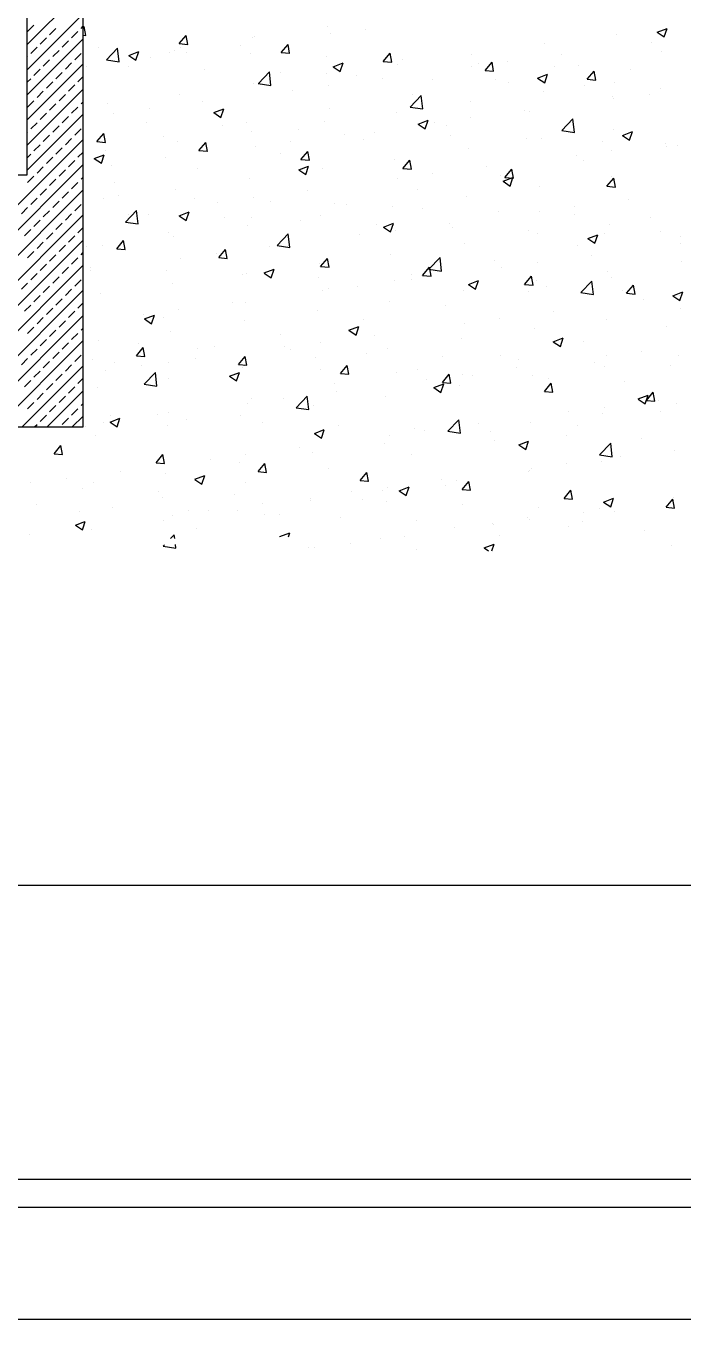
# Model space of a CAD drawing. Header units: millimetres. Extents: x 43168.9 to 43194.6, y -25545.1 to -25543.4.
# Drawn here: x 43182.2934 to 43182.3874, y -25544.97 to -25544.7853 of the extents above; entities that cross this region are included whole.
import ezdxf

# ---------------------------------------------------------------- set-up
doc = ezdxf.new("R2010")
doc.units = ezdxf.units.MM
doc.header["$LTSCALE"] = 200
for name, color, linetype in [('kolon-b.a_sgh', 6, 'Continuous'), ('pafta_sgh', 11, 'Continuous'), ('tarama-betonarme_sgh', 223, 'Continuous'), ('tarama-zemin_sgh', 197, 'Continuous')]:
    doc.layers.add(name, color=color, linetype=linetype)

msp = doc.modelspace()

# ---------------------------------------------------------------- linework, layer by layer
at = {"layer": 'kolon-b.a_sgh'}
for p, q in [((43182.29364, -25544.80656), (43182.29364, -25544.74656)), ((43182.30164, -25544.84256), (43182.30164, -25544.78256)), ((43182.22164, -25544.80656), (43182.29364, -25544.80656)), ((43182.21364, -25544.84256), (43182.30164, -25544.84256))]:
    msp.add_line(p, q, dxfattribs=at)
at = {"layer": 'pafta_sgh'}
for p, q in [((43181.01588, -25544.908), (43185.37588, -25544.908)), ((43180.97588, -25544.95), (43185.33588, -25544.95)), ((43180.97188, -25544.954), (43185.33988, -25544.954)), ((43180.95588, -25544.97), (43185.35588, -25544.97))]:
    msp.add_line(p, q, dxfattribs=at)
at = {"layer": 'tarama-betonarme_sgh'}
for p, q in [((43182.29364, -25544.78794), (43182.30164, -25544.77994)), ((43182.29364, -25544.79153), (43182.30164, -25544.78353)), ((43182.2937, -25544.78608), (43182.2946, -25544.78518)), ((43182.29684, -25544.78653), (43182.29774, -25544.78563)), ((43182.29998, -25544.78698), (43182.30088, -25544.78608)), ((43182.30133, -25544.78563), (43182.30164, -25544.78533)), ((43182.29364, -25544.79512), (43182.30164, -25544.78712)), ((43182.29549, -25544.78788), (43182.29639, -25544.78698)), ((43182.29864, -25544.78833), (43182.29953, -25544.78743)), ((43182.29364, -25544.78973), (43182.2937, -25544.78967)), ((43182.29415, -25544.78922), (43182.29504, -25544.78833)), ((43182.29729, -25544.78967), (43182.29819, -25544.78878)), ((43182.30043, -25544.79012), (43182.30133, -25544.78922)), ((43182.29364, -25544.79871), (43182.30164, -25544.79071)), ((43182.2946, -25544.79237), (43182.29549, -25544.79147)), ((43182.29594, -25544.79102), (43182.29684, -25544.79012)), ((43182.29909, -25544.79147), (43182.29998, -25544.79057)), ((43182.29364, -25544.79333), (43182.29415, -25544.79282)), ((43182.29639, -25544.79416), (43182.29729, -25544.79327)), ((43182.29774, -25544.79282), (43182.29864, -25544.79192)), ((43182.30088, -25544.79327), (43182.30164, -25544.79251)), ((43182.29364, -25544.80231), (43182.30164, -25544.79431)), ((43182.29504, -25544.79551), (43182.29594, -25544.79461)), ((43182.29819, -25544.79596), (43182.29909, -25544.79506)), ((43182.29953, -25544.79461), (43182.30043, -25544.79371)), ((43182.2937, -25544.79686), (43182.2946, -25544.79596)), ((43182.29684, -25544.79731), (43182.29774, -25544.79641)), ((43182.29998, -25544.79776), (43182.30088, -25544.79686)), ((43182.30133, -25544.79641), (43182.30164, -25544.7961)), ((43182.29364, -25544.8059), (43182.30164, -25544.7979)), ((43182.29415, -25544.8), (43182.29504, -25544.7991)), ((43182.29549, -25544.79865), (43182.29639, -25544.79776)), ((43182.29864, -25544.7991), (43182.29953, -25544.7982)), ((43182.29364, -25544.80051), (43182.2937, -25544.80045)), ((43182.29594, -25544.8018), (43182.29684, -25544.8009)), ((43182.29729, -25544.80045), (43182.29819, -25544.79955)), ((43182.30043, -25544.8009), (43182.30133, -25544.8)), ((43182.26057, -25544.84256), (43182.30164, -25544.80149)), ((43182.2946, -25544.80314), (43182.29549, -25544.80225)), ((43182.29774, -25544.80359), (43182.29864, -25544.80269)), ((43182.29909, -25544.80225), (43182.29998, -25544.80135)), ((43182.29364, -25544.8041), (43182.29415, -25544.80359)), ((43182.29639, -25544.80494), (43182.29729, -25544.80404)), ((43182.29953, -25544.80539), (43182.30043, -25544.80449)), ((43182.30088, -25544.80404), (43182.30164, -25544.80329)), ((43182.26416, -25544.84256), (43182.30164, -25544.80508)), ((43182.29504, -25544.80629), (43182.29594, -25544.80539)), ((43182.29819, -25544.80674), (43182.29909, -25544.80584)), ((43182.2937, -25544.80763), (43182.2946, -25544.80674)), ((43182.29684, -25544.80808), (43182.29774, -25544.80718)), ((43182.29998, -25544.80853), (43182.30088, -25544.80763)), ((43182.30133, -25544.80718), (43182.30164, -25544.80688)), ((43182.26775, -25544.84256), (43182.30164, -25544.80867)), ((43182.29415, -25544.81078), (43182.29504, -25544.80988)), ((43182.29549, -25544.80943), (43182.29639, -25544.80853)), ((43182.29864, -25544.80988), (43182.29953, -25544.80898)), ((43182.2928, -25544.81212), (43182.2937, -25544.81123)), ((43182.29594, -25544.81257), (43182.29684, -25544.81167)), ((43182.29729, -25544.81123), (43182.29819, -25544.81033)), ((43182.30043, -25544.81167), (43182.30133, -25544.81078)), ((43182.27134, -25544.84256), (43182.30164, -25544.81227)), ((43182.2946, -25544.81392), (43182.29549, -25544.81302)), ((43182.29774, -25544.81437), (43182.29864, -25544.81347)), ((43182.29909, -25544.81302), (43182.29998, -25544.81212)), ((43182.29325, -25544.81527), (43182.29415, -25544.81437)), ((43182.29639, -25544.81572), (43182.29729, -25544.81482)), ((43182.29953, -25544.81617), (43182.30043, -25544.81527)), ((43182.30088, -25544.81482), (43182.30164, -25544.81406)), ((43182.27494, -25544.84256), (43182.30164, -25544.81586)), ((43182.2937, -25544.81841), (43182.2946, -25544.81751)), ((43182.29504, -25544.81706), (43182.29594, -25544.81617)), ((43182.29819, -25544.81751), (43182.29909, -25544.81661)), ((43182.27853, -25544.84256), (43182.30164, -25544.81945)), ((43182.29549, -25544.82021), (43182.29639, -25544.81931)), ((43182.29684, -25544.81886), (43182.29774, -25544.81796)), ((43182.29998, -25544.81931), (43182.30088, -25544.81841)), ((43182.30133, -25544.81796), (43182.30164, -25544.81765)), ((43182.29415, -25544.82155), (43182.29504, -25544.82066)), ((43182.29729, -25544.822), (43182.29819, -25544.8211)), ((43182.29864, -25544.82066), (43182.29953, -25544.81976)), ((43182.28212, -25544.84256), (43182.30164, -25544.82304)), ((43182.2928, -25544.8229), (43182.2937, -25544.822)), ((43182.29594, -25544.82335), (43182.29684, -25544.82245)), ((43182.29909, -25544.8238), (43182.29998, -25544.8229)), ((43182.30043, -25544.82245), (43182.30133, -25544.82155)), ((43182.2946, -25544.8247), (43182.29549, -25544.8238)), ((43182.29774, -25544.82515), (43182.29864, -25544.82425)), ((43182.30088, -25544.82559), (43182.30164, -25544.82484)), ((43182.28571, -25544.84256), (43182.30164, -25544.82663)), ((43182.29325, -25544.82604), (43182.29415, -25544.82515)), ((43182.29639, -25544.82649), (43182.29729, -25544.82559)), ((43182.29953, -25544.82694), (43182.30043, -25544.82604)), ((43182.2937, -25544.82919), (43182.2946, -25544.82829)), ((43182.29504, -25544.82784), (43182.29594, -25544.82694)), ((43182.29819, -25544.82829), (43182.29909, -25544.82739)), ((43182.30133, -25544.82874), (43182.30164, -25544.82843)), ((43182.28931, -25544.84256), (43182.30164, -25544.83023)), ((43182.29549, -25544.83098), (43182.29639, -25544.83008)), ((43182.29684, -25544.82964), (43182.29774, -25544.82874)), ((43182.29864, -25544.83143), (43182.29953, -25544.83053)), ((43182.29998, -25544.83008), (43182.30088, -25544.82919)), ((43182.29415, -25544.83233), (43182.29504, -25544.83143)), ((43182.29729, -25544.83278), (43182.29819, -25544.83188)), ((43182.30043, -25544.83323), (43182.30133, -25544.83233)), ((43182.2928, -25544.83368), (43182.2937, -25544.83278)), ((43182.2929, -25544.84256), (43182.30164, -25544.83382)), ((43182.29594, -25544.83413), (43182.29684, -25544.83323)), ((43182.29909, -25544.83457), (43182.29998, -25544.83368)), ((43182.29325, -25544.83682), (43182.29415, -25544.83592)), ((43182.2946, -25544.83547), (43182.29549, -25544.83457)), ((43182.29774, -25544.83592), (43182.29864, -25544.83502)), ((43182.30088, -25544.83637), (43182.30164, -25544.83561)), ((43182.29504, -25544.83862), (43182.29594, -25544.83772)), ((43182.29639, -25544.83727), (43182.29729, -25544.83637)), ((43182.29649, -25544.84256), (43182.30164, -25544.83741)), ((43182.29953, -25544.83772), (43182.30043, -25544.83682)), ((43182.2937, -25544.83996), (43182.2946, -25544.83906)), ((43182.29684, -25544.84041), (43182.29774, -25544.83951)), ((43182.29819, -25544.83906), (43182.29909, -25544.83817)), ((43182.30133, -25544.83951), (43182.30164, -25544.83921)), ((43182.29549, -25544.84176), (43182.29639, -25544.84086)), ((43182.29864, -25544.84221), (43182.29953, -25544.84131)), ((43182.29998, -25544.84086), (43182.30088, -25544.83996)), ((43182.30008, -25544.84256), (43182.30164, -25544.841)), ((43182.29469, -25544.84256), (43182.29504, -25544.84221))]:
    msp.add_line(p, q, dxfattribs=at)
at = {"layer": 'tarama-zemin_sgh'}
for p, q in [((43182.30164, -25544.78551), (43182.30176, -25544.78536)), ((43182.30199, -25544.78664), (43182.30176, -25544.78536)), ((43182.33659, -25544.78535), (43182.33659, -25544.78535)), ((43182.34201, -25544.78575), (43182.34201, -25544.78575)), ((43182.38365, -25544.78618), (43182.38507, -25544.78563)), ((43182.38365, -25544.78618), (43182.38466, -25544.78686)), ((43182.38466, -25544.78686), (43182.38507, -25544.78563)), ((43182.30164, -25544.7866), (43182.302, -25544.78664)), ((43182.31536, -25544.7878), (43182.31634, -25544.78664)), ((43182.31536, -25544.7878), (43182.31657, -25544.78791)), ((43182.31657, -25544.78791), (43182.31633, -25544.78664)), ((43182.3258, -25544.78697), (43182.3258, -25544.78697)), ((43182.32616, -25544.78678), (43182.32616, -25544.78678)), ((43182.32993, -25544.78908), (43182.33091, -25544.78791)), ((43182.33114, -25544.78919), (43182.33091, -25544.78791)), ((43182.33692, -25544.78642), (43182.33692, -25544.78642)), ((43182.36759, -25544.78786), (43182.36759, -25544.78786)), ((43182.37786, -25544.78656), (43182.37786, -25544.78656)), ((43182.38281, -25544.78769), (43182.38281, -25544.78769)), ((43182.30389, -25544.7883), (43182.30389, -25544.7883)), ((43182.30498, -25544.79013), (43182.30656, -25544.78848)), ((43182.30534, -25544.78961), (43182.30534, -25544.78961)), ((43182.30679, -25544.79041), (43182.30656, -25544.78848)), ((43182.30817, -25544.78948), (43182.30959, -25544.78893)), ((43182.30817, -25544.78948), (43182.30918, -25544.79016)), ((43182.30918, -25544.79016), (43182.30959, -25544.78893)), ((43182.3113, -25544.7898), (43182.3113, -25544.7898)), ((43182.31395, -25544.78901), (43182.31395, -25544.78901)), ((43182.31474, -25544.78876), (43182.31474, -25544.78876)), ((43182.3156, -25544.78831), (43182.3156, -25544.78831)), ((43182.31639, -25544.78913), (43182.31639, -25544.78913)), ((43182.32409, -25544.78811), (43182.32409, -25544.78811)), ((43182.32559, -25544.78922), (43182.32559, -25544.78922)), ((43182.32993, -25544.78908), (43182.33115, -25544.78919)), ((43182.33644, -25544.78968), (43182.33644, -25544.78968)), ((43182.34451, -25544.79035), (43182.34549, -25544.78919)), ((43182.34572, -25544.79046), (43182.34548, -25544.78919)), ((43182.35716, -25544.78929), (43182.35716, -25544.78929)), ((43182.36997, -25544.78938), (43182.36997, -25544.78938)), ((43182.38421, -25544.78893), (43182.38421, -25544.78893)), ((43182.3021, -25544.79104), (43182.3021, -25544.79104)), ((43182.30498, -25544.79013), (43182.30679, -25544.79041)), ((43182.30818, -25544.79103), (43182.30818, -25544.79103)), ((43182.31903, -25544.79149), (43182.31903, -25544.79149)), ((43182.33737, -25544.7911), (43182.33879, -25544.79056)), ((43182.33737, -25544.79111), (43182.33838, -25544.79179)), ((43182.33838, -25544.79179), (43182.33879, -25544.79056)), ((43182.34451, -25544.79035), (43182.34572, -25544.79046)), ((43182.34661, -25544.79082), (43182.34661, -25544.79082)), ((43182.34728, -25544.79014), (43182.34728, -25544.79014)), ((43182.35719, -25544.79107), (43182.35719, -25544.79107)), ((43182.35813, -25544.7906), (43182.35813, -25544.7906)), ((43182.35908, -25544.79163), (43182.36006, -25544.79046)), ((43182.35908, -25544.79163), (43182.36029, -25544.79174)), ((43182.36029, -25544.79174), (43182.36006, -25544.79046)), ((43182.36228, -25544.7904), (43182.36228, -25544.7904)), ((43182.36898, -25544.79105), (43182.36898, -25544.79105)), ((43182.37236, -25544.79096), (43182.37236, -25544.79096)), ((43182.37366, -25544.7929), (43182.37463, -25544.79174)), ((43182.37487, -25544.79301), (43182.37463, -25544.79174)), ((43182.37983, -25544.79151), (43182.37983, -25544.79151)), ((43182.32591, -25544.79355), (43182.32591, -25544.79355)), ((43182.32666, -25544.7935), (43182.32847, -25544.79378)), ((43182.32667, -25544.7935), (43182.32825, -25544.79185)), ((43182.32847, -25544.79378), (43182.32825, -25544.79185)), ((43182.32987, -25544.79195), (43182.32987, -25544.79195)), ((43182.33634, -25544.79212), (43182.33634, -25544.79212)), ((43182.34072, -25544.79241), (43182.34072, -25544.79241)), ((43182.34436, -25544.79276), (43182.34436, -25544.79276)), ((43182.35157, -25544.79287), (43182.35157, -25544.79287)), ((43182.36051, -25544.79299), (43182.36051, -25544.79299)), ((43182.36242, -25544.79333), (43182.36242, -25544.79333)), ((43182.36657, -25544.79273), (43182.368, -25544.79219)), ((43182.36657, -25544.79273), (43182.36758, -25544.79341)), ((43182.36758, -25544.79341), (43182.368, -25544.79219)), ((43182.37366, -25544.7929), (43182.37487, -25544.79301)), ((43182.37761, -25544.79333), (43182.37761, -25544.79333)), ((43182.31535, -25544.79507), (43182.31535, -25544.79507)), ((43182.33157, -25544.79444), (43182.33157, -25544.79444)), ((43182.33666, -25544.79377), (43182.33666, -25544.79377)), ((43182.34835, -25544.79686), (43182.34993, -25544.79521)), ((43182.34866, -25544.79503), (43182.34866, -25544.79503)), ((43182.35016, -25544.79714), (43182.34993, -25544.79521)), ((43182.36735, -25544.79463), (43182.36735, -25544.79463)), ((43182.37326, -25544.79378), (43182.37326, -25544.79378)), ((43182.37723, -25544.79542), (43182.37723, -25544.79542)), ((43182.38255, -25544.79504), (43182.38255, -25544.79504)), ((43182.38411, -25544.79424), (43182.38411, -25544.79424)), ((43182.30509, -25544.79637), (43182.30509, -25544.79637)), ((43182.31104, -25544.79714), (43182.31104, -25544.79714)), ((43182.31874, -25544.79613), (43182.31874, -25544.79613)), ((43182.3203, -25544.79766), (43182.32172, -25544.79711)), ((43182.32131, -25544.79834), (43182.32172, -25544.79711)), ((43182.33681, -25544.79706), (43182.33681, -25544.79706)), ((43182.34835, -25544.79686), (43182.35016, -25544.79714)), ((43182.35691, -25544.79606), (43182.35691, -25544.79606)), ((43182.37746, -25544.79571), (43182.37746, -25544.79571)), ((43182.30596, -25544.79781), (43182.30596, -25544.79781)), ((43182.3107, -25544.79909), (43182.3107, -25544.79909)), ((43182.3203, -25544.79766), (43182.32131, -25544.79834)), ((43182.32496, -25544.7991), (43182.32496, -25544.7991)), ((43182.33609, -25544.79888), (43182.33609, -25544.79888)), ((43182.34636, -25544.79758), (43182.34636, -25544.79758)), ((43182.3495, -25544.79929), (43182.35092, -25544.79874)), ((43182.35051, -25544.79997), (43182.35092, -25544.79874)), ((43182.35184, -25544.79908), (43182.35184, -25544.79908)), ((43182.35693, -25544.79841), (43182.35693, -25544.79841)), ((43182.36463, -25544.7974), (43182.36463, -25544.7974)), ((43182.36538, -25544.79746), (43182.36538, -25544.79746)), ((43182.37004, -25544.80022), (43182.37162, -25544.79857)), ((43182.37184, -25544.8005), (43182.37162, -25544.79857)), ((43182.3036, -25544.80181), (43182.30458, -25544.80065)), ((43182.30481, -25544.80192), (43182.30458, -25544.80065)), ((43182.32155, -25544.79955), (43182.32155, -25544.79955)), ((43182.32566, -25544.80031), (43182.32566, -25544.80031)), ((43182.33239, -25544.80001), (43182.33239, -25544.80001)), ((43182.33901, -25544.80077), (43182.33901, -25544.80077)), ((43182.34324, -25544.80047), (43182.34324, -25544.80047)), ((43182.3495, -25544.79929), (43182.35051, -25544.79997)), ((43182.35353, -25544.79949), (43182.35353, -25544.79949)), ((43182.35409, -25544.80093), (43182.35409, -25544.80093)), ((43182.37004, -25544.80022), (43182.37184, -25544.8005)), ((43182.37736, -25544.80009), (43182.37736, -25544.80009)), ((43182.3787, -25544.80091), (43182.38013, -25544.80037)), ((43182.3787, -25544.80091), (43182.37971, -25544.8016)), ((43182.37971, -25544.8016), (43182.38013, -25544.80037)), ((43182.3036, -25544.80181), (43182.30482, -25544.80192)), ((43182.31311, -25544.80113), (43182.31311, -25544.80113)), ((43182.31511, -25544.80184), (43182.31511, -25544.80184)), ((43182.31818, -25544.80309), (43182.31916, -25544.80192)), ((43182.31939, -25544.8032), (43182.31915, -25544.80192)), ((43182.32623, -25544.80245), (43182.32623, -25544.80245)), ((43182.33132, -25544.80178), (43182.33132, -25544.80178)), ((43182.34168, -25544.80152), (43182.34168, -25544.80152)), ((43182.35667, -25544.80282), (43182.35667, -25544.80282)), ((43182.36494, -25544.80138), (43182.36494, -25544.80138)), ((43182.3671, -25544.80139), (43182.3671, -25544.80139)), ((43182.37578, -25544.80184), (43182.37578, -25544.80184)), ((43182.3849, -25544.80204), (43182.3849, -25544.80204)), ((43182.38499, -25544.80253), (43182.38499, -25544.80253)), ((43182.38663, -25544.8023), (43182.38663, -25544.8023)), ((43182.30322, -25544.80421), (43182.30465, -25544.80367)), ((43182.30322, -25544.80421), (43182.30424, -25544.80489)), ((43182.30424, -25544.80489), (43182.30465, -25544.80367)), ((43182.30484, -25544.80314), (43182.30484, -25544.80314)), ((43182.31339, -25544.80414), (43182.31339, -25544.80414)), ((43182.31818, -25544.80309), (43182.31939, -25544.80319)), ((43182.32983, -25544.80356), (43182.32983, -25544.80356)), ((43182.33275, -25544.80436), (43182.33373, -25544.8032)), ((43182.33275, -25544.80436), (43182.33396, -25544.80447)), ((43182.33396, -25544.80447), (43182.33373, -25544.8032)), ((43182.34611, -25544.80435), (43182.34611, -25544.80435)), ((43182.34733, -25544.80564), (43182.3483, -25544.80447)), ((43182.34854, -25544.80575), (43182.3483, -25544.80447)), ((43182.37211, -25544.80372), (43182.37211, -25544.80372)), ((43182.37314, -25544.80457), (43182.37314, -25544.80457)), ((43182.3772, -25544.80305), (43182.3772, -25544.80305)), ((43182.3057, -25544.80516), (43182.3057, -25544.80516)), ((43182.31798, -25544.80559), (43182.31798, -25544.80559)), ((43182.33243, -25544.80584), (43182.33385, -25544.80529)), ((43182.33243, -25544.80584), (43182.33344, -25544.80652)), ((43182.33344, -25544.80652), (43182.33385, -25544.80529)), ((43182.33585, -25544.80565), (43182.33585, -25544.80565)), ((43182.34733, -25544.80564), (43182.34854, -25544.80575)), ((43182.35159, -25544.80643), (43182.35159, -25544.80643)), ((43182.35928, -25544.80541), (43182.35928, -25544.80541)), ((43182.3619, -25544.80691), (43182.36288, -25544.80575)), ((43182.36311, -25544.80702), (43182.36288, -25544.80575)), ((43182.30613, -25544.80763), (43182.30613, -25544.80763)), ((43182.32541, -25544.80708), (43182.32541, -25544.80708)), ((43182.3465, -25544.8071), (43182.3465, -25544.8071)), ((43182.36129, -25544.8066), (43182.36129, -25544.8066)), ((43182.36163, -25544.80747), (43182.36305, -25544.80692)), ((43182.36163, -25544.80747), (43182.36264, -25544.80815)), ((43182.3619, -25544.80691), (43182.36311, -25544.80702)), ((43182.36264, -25544.80815), (43182.36305, -25544.80692)), ((43182.36685, -25544.80816), (43182.36685, -25544.80816)), ((43182.37647, -25544.80819), (43182.37745, -25544.80702)), ((43182.37647, -25544.80819), (43182.37769, -25544.8083)), ((43182.37711, -25544.80685), (43182.37711, -25544.80685)), ((43182.37769, -25544.8083), (43182.37745, -25544.80702)), ((43182.3046, -25544.8099), (43182.3046, -25544.8099)), ((43182.30674, -25544.80948), (43182.30674, -25544.80948)), ((43182.31486, -25544.8086), (43182.31486, -25544.8086)), ((43182.31759, -25544.80993), (43182.31759, -25544.80993)), ((43182.32597, -25544.8098), (43182.32597, -25544.8098)), ((43182.33367, -25544.80879), (43182.33367, -25544.80879)), ((43182.34944, -25544.80864), (43182.34944, -25544.80864)), ((43182.35642, -25544.80959), (43182.35642, -25544.80959)), ((43182.37955, -25544.81005), (43182.37955, -25544.81005)), ((43182.30767, -25544.81329), (43182.30926, -25544.81164)), ((43182.30948, -25544.81357), (43182.30925, -25544.81164)), ((43182.31535, -25544.81239), (43182.31678, -25544.81185)), ((43182.31636, -25544.81308), (43182.31678, -25544.81185)), ((43182.32088, -25544.81047), (43182.32088, -25544.81047)), ((43182.32844, -25544.81039), (43182.32844, -25544.81039)), ((43182.33759, -25544.81067), (43182.33759, -25544.81067)), ((43182.33928, -25544.81085), (43182.33928, -25544.81085)), ((43182.34586, -25544.81111), (43182.34586, -25544.81111)), ((43182.35013, -25544.81131), (43182.35013, -25544.81131)), ((43182.36098, -25544.81177), (43182.36098, -25544.81177)), ((43182.36677, -25544.81174), (43182.36677, -25544.81174)), ((43182.37186, -25544.81107), (43182.37186, -25544.81107)), ((43182.30767, -25544.81329), (43182.30948, -25544.81357)), ((43182.30805, -25544.81216), (43182.30805, -25544.81216)), ((43182.31103, -25544.8122), (43182.31103, -25544.8122)), ((43182.31535, -25544.81239), (43182.31636, -25544.81308)), ((43182.32187, -25544.81266), (43182.32187, -25544.81266)), ((43182.32517, -25544.81384), (43182.32517, -25544.81384)), ((43182.32574, -25544.8127), (43182.32574, -25544.8127)), ((43182.33272, -25544.81312), (43182.33272, -25544.81312)), ((43182.3356, -25544.81241), (43182.3356, -25544.81241)), ((43182.34357, -25544.81358), (43182.34357, -25544.81358)), ((43182.34456, -25544.81402), (43182.34598, -25544.81347)), ((43182.34557, -25544.8147), (43182.34598, -25544.81348)), ((43182.35394, -25544.81343), (43182.35394, -25544.81343)), ((43182.37183, -25544.81223), (43182.37183, -25544.81223)), ((43182.37687, -25544.81362), (43182.37687, -25544.81362)), ((43182.38267, -25544.81268), (43182.38267, -25544.81268)), ((43182.31389, -25544.81474), (43182.31389, -25544.81474)), ((43182.31461, -25544.81536), (43182.31461, -25544.81536)), ((43182.32936, -25544.81665), (43182.33094, -25544.815)), ((43182.33117, -25544.81693), (43182.33094, -25544.815)), ((43182.34115, -25544.81511), (43182.34115, -25544.81511)), ((43182.34456, -25544.81402), (43182.34557, -25544.8147)), ((43182.34624, -25544.81444), (43182.34624, -25544.81444)), ((43182.35442, -25544.81404), (43182.35442, -25544.81404)), ((43182.36526, -25544.8145), (43182.36526, -25544.8145)), ((43182.3666, -25544.81492), (43182.3666, -25544.81492)), ((43182.37376, -25544.81565), (43182.37518, -25544.8151)), ((43182.37376, -25544.81565), (43182.37477, -25544.81633)), ((43182.37477, -25544.81633), (43182.37518, -25544.8151)), ((43182.37611, -25544.81495), (43182.37611, -25544.81495)), ((43182.38415, -25544.81466), (43182.38415, -25544.81466)), ((43182.38696, -25544.81541), (43182.38696, -25544.81541)), ((43182.30204, -25544.81677), (43182.30204, -25544.81677)), ((43182.30435, -25544.81667), (43182.30435, -25544.81667)), ((43182.30642, -25544.8171), (43182.3074, -25544.81593)), ((43182.30642, -25544.8171), (43182.30763, -25544.8172)), ((43182.30763, -25544.81721), (43182.3074, -25544.81593)), ((43182.321, -25544.81837), (43182.32197, -25544.81721)), ((43182.32221, -25544.81848), (43182.32197, -25544.81721)), ((43182.32832, -25544.8168), (43182.32832, -25544.8168)), ((43182.32936, -25544.81665), (43182.33117, -25544.81693)), ((43182.35617, -25544.81635), (43182.35617, -25544.81635)), ((43182.3723, -25544.81669), (43182.3723, -25544.81669)), ((43182.38704, -25544.81638), (43182.38704, -25544.81638)), ((43182.31554, -25544.81848), (43182.31554, -25544.81848)), ((43182.32062, -25544.81781), (43182.32062, -25544.81781)), ((43182.321, -25544.81837), (43182.32221, -25544.81848)), ((43182.33535, -25544.81918), (43182.33535, -25544.81918)), ((43182.33557, -25544.81965), (43182.33655, -25544.81848)), ((43182.33678, -25544.81976), (43182.33655, -25544.81848)), ((43182.34562, -25544.81787), (43182.34562, -25544.81787)), ((43182.35105, -25544.82002), (43182.35263, -25544.81837)), ((43182.35285, -25544.8203), (43182.35263, -25544.81837)), ((43182.36045, -25544.81873), (43182.36045, -25544.81873)), ((43182.36651, -25544.81908), (43182.36651, -25544.81908)), ((43182.37421, -25544.81807), (43182.37421, -25544.81807)), ((43182.38717, -25544.81886), (43182.38717, -25544.81886)), ((43182.3027, -25544.8198), (43182.3027, -25544.8198)), ((43182.3027, -25544.82017), (43182.3027, -25544.82017)), ((43182.31355, -25544.82026), (43182.31355, -25544.82026)), ((43182.32439, -25544.82072), (43182.32439, -25544.82072)), ((43182.32492, -25544.82061), (43182.32492, -25544.82061)), ((43182.32748, -25544.82057), (43182.32891, -25544.82003)), ((43182.32748, -25544.82058), (43182.32849, -25544.82126)), ((43182.32849, -25544.82126), (43182.32891, -25544.82003)), ((43182.33524, -25544.82118), (43182.33524, -25544.82118)), ((43182.33557, -25544.81965), (43182.33678, -25544.81975)), ((43182.3486, -25544.82076), (43182.3486, -25544.82076)), ((43182.35014, -25544.82092), (43182.35112, -25544.81976)), ((43182.35014, -25544.82092), (43182.35136, -25544.82103)), ((43182.35105, -25544.82002), (43182.35285, -25544.8203)), ((43182.35136, -25544.82103), (43182.35112, -25544.81976)), ((43182.36142, -25544.81975), (43182.36142, -25544.81975)), ((43182.36472, -25544.8222), (43182.3657, -25544.82103)), ((43182.36593, -25544.82231), (43182.3657, -25544.82103)), ((43182.37662, -25544.82038), (43182.37662, -25544.82038)), ((43182.37717, -25544.82115), (43182.37717, -25544.82115)), ((43182.31437, -25544.82213), (43182.31437, -25544.82213)), ((43182.33581, -25544.82312), (43182.33581, -25544.82312)), ((43182.33675, -25544.82279), (43182.33675, -25544.82279)), ((43182.34089, -25544.82245), (43182.34089, -25544.82245)), ((43182.34609, -25544.82164), (43182.34609, -25544.82164)), ((43182.34859, -25544.82144), (43182.34859, -25544.82144)), ((43182.35592, -25544.82312), (43182.35592, -25544.82312)), ((43182.35669, -25544.8222), (43182.35811, -25544.82166)), ((43182.35669, -25544.8222), (43182.3577, -25544.82288)), ((43182.35694, -25544.8221), (43182.35694, -25544.8221)), ((43182.3577, -25544.82288), (43182.35811, -25544.82166)), ((43182.36472, -25544.8222), (43182.36593, -25544.8223)), ((43182.36636, -25544.82168), (43182.36636, -25544.82168)), ((43182.36778, -25544.82255), (43182.36778, -25544.82255)), ((43182.37273, -25544.82338), (43182.37431, -25544.82173)), ((43182.37454, -25544.82366), (43182.37431, -25544.82173)), ((43182.37863, -25544.82301), (43182.37863, -25544.82301)), ((43182.37929, -25544.82347), (43182.38027, -25544.82231)), ((43182.3805, -25544.82358), (43182.38027, -25544.82231)), ((43182.3041, -25544.82343), (43182.3041, -25544.82343)), ((43182.32297, -25544.82481), (43182.32297, -25544.82481)), ((43182.3249, -25544.82483), (43182.3249, -25544.82483)), ((43182.34537, -25544.82464), (43182.34537, -25544.82464)), ((43182.36532, -25544.82319), (43182.36532, -25544.82319)), ((43182.37273, -25544.82338), (43182.37454, -25544.82366)), ((43182.37929, -25544.82347), (43182.38051, -25544.82358)), ((43182.38169, -25544.82439), (43182.38169, -25544.82439)), ((43182.38589, -25544.82383), (43182.38731, -25544.82328)), ((43182.38589, -25544.82383), (43182.3869, -25544.82451)), ((43182.38678, -25544.82372), (43182.38678, -25544.82372)), ((43182.3869, -25544.82451), (43182.38731, -25544.82328)), ((43182.31019, -25544.8265), (43182.31019, -25544.8265)), ((43182.31041, -25544.82713), (43182.31183, -25544.82658)), ((43182.31142, -25544.82781), (43182.31183, -25544.82658)), ((43182.31528, -25544.82583), (43182.31528, -25544.82583)), ((43182.33511, -25544.82594), (43182.33511, -25544.82594)), ((43182.35347, -25544.82522), (43182.35347, -25544.82522)), ((43182.36886, -25544.82608), (43182.36886, -25544.82608)), ((43182.38693, -25544.82562), (43182.38693, -25544.82562)), ((43182.31041, -25544.82713), (43182.31142, -25544.82781)), ((43182.31305, -25544.82686), (43182.31305, -25544.82686)), ((43182.32467, -25544.82737), (43182.32467, -25544.82737)), ((43182.33961, -25544.82876), (43182.34103, -25544.82821)), ((43182.34062, -25544.82944), (43182.34103, -25544.82821)), ((43182.34162, -25544.82726), (43182.34162, -25544.82726)), ((43182.35608, -25544.82777), (43182.35608, -25544.82777)), ((43182.36116, -25544.8271), (43182.36116, -25544.8271)), ((43182.36611, -25544.82845), (43182.36611, -25544.82845)), ((43182.37637, -25544.82715), (43182.37637, -25544.82715)), ((43182.38493, -25544.82826), (43182.38493, -25544.82826)), ((43182.30386, -25544.83019), (43182.30386, -25544.83019)), ((43182.31412, -25544.82889), (43182.31412, -25544.82889)), ((43182.32977, -25544.82929), (43182.32977, -25544.82929)), ((43182.33555, -25544.83047), (43182.33555, -25544.83047)), ((43182.33961, -25544.82876), (43182.34062, -25544.82944)), ((43182.34324, -25544.82946), (43182.34324, -25544.82946)), ((43182.35568, -25544.82988), (43182.35568, -25544.82988)), ((43182.36881, -25544.83038), (43182.37024, -25544.82984)), ((43182.36881, -25544.83038), (43182.36982, -25544.83107)), ((43182.36982, -25544.83107), (43182.37024, -25544.82984)), ((43182.37308, -25544.8303), (43182.37308, -25544.8303)), ((43182.30924, -25544.83238), (43182.31022, -25544.83122)), ((43182.30924, -25544.83238), (43182.31045, -25544.83249)), ((43182.30959, -25544.83065), (43182.30959, -25544.83065)), ((43182.31045, -25544.83249), (43182.31022, -25544.83122)), ((43182.31792, -25544.83132), (43182.31792, -25544.83132)), ((43182.32044, -25544.8311), (43182.32044, -25544.8311)), ((43182.33046, -25544.83114), (43182.33046, -25544.83114)), ((43182.33128, -25544.83156), (43182.33128, -25544.83156)), ((43182.34213, -25544.83202), (43182.34213, -25544.83202)), ((43182.34512, -25544.8314), (43182.34512, -25544.8314)), ((43182.36123, -25544.83233), (43182.36123, -25544.83233)), ((43182.38143, -25544.83174), (43182.38143, -25544.83174)), ((43182.38668, -25544.83239), (43182.38668, -25544.83239)), ((43182.30303, -25544.83292), (43182.30303, -25544.83292)), ((43182.30607, -25544.83336), (43182.30607, -25544.83336)), ((43182.30993, -25544.83384), (43182.30993, -25544.83384)), ((43182.31387, -25544.83338), (43182.31387, -25544.83338)), ((43182.31763, -25544.83283), (43182.31763, -25544.83283)), ((43182.32381, -25544.83366), (43182.32479, -25544.83249)), ((43182.32381, -25544.83366), (43182.32503, -25544.83376)), ((43182.32443, -25544.83413), (43182.32443, -25544.83413)), ((43182.32472, -25544.83383), (43182.32472, -25544.83383)), ((43182.32503, -25544.83376), (43182.32479, -25544.83249)), ((43182.33486, -25544.8327), (43182.33486, -25544.8327)), ((43182.33839, -25544.83493), (43182.33937, -25544.83377)), ((43182.3396, -25544.83504), (43182.33937, -25544.83377)), ((43182.35298, -25544.83248), (43182.35298, -25544.83248)), ((43182.36351, -25544.8341), (43182.36351, -25544.8341)), ((43182.36383, -25544.83294), (43182.36383, -25544.83294)), ((43182.37467, -25544.8334), (43182.37467, -25544.8334)), ((43182.37613, -25544.83391), (43182.37613, -25544.83391)), ((43182.37635, -25544.83241), (43182.37635, -25544.83241)), ((43182.38552, -25544.83385), (43182.38552, -25544.83385)), ((43182.30485, -25544.83451), (43182.30485, -25544.83451)), ((43182.31037, -25544.83645), (43182.31195, -25544.8348)), ((43182.31217, -25544.83673), (43182.31195, -25544.8348)), ((43182.31387, -25544.83566), (43182.31387, -25544.83566)), ((43182.32254, -25544.83531), (43182.32396, -25544.83476)), ((43182.32254, -25544.83531), (43182.32355, -25544.83599)), ((43182.32355, -25544.83599), (43182.32396, -25544.83476)), ((43182.33557, -25544.83429), (43182.33557, -25544.83429)), ((43182.33839, -25544.83493), (43182.3396, -25544.83504)), ((43182.34642, -25544.83475), (43182.34642, -25544.83475)), ((43182.34938, -25544.83437), (43182.34938, -25544.83437)), ((43182.35073, -25544.83578), (43182.35073, -25544.83578)), ((43182.35296, -25544.83621), (43182.35394, -25544.83504)), ((43182.35417, -25544.83631), (43182.35394, -25544.83504)), ((43182.35582, -25544.83511), (43182.35582, -25544.83511)), ((43182.35726, -25544.83521), (43182.35726, -25544.83521)), ((43182.36586, -25544.83521), (43182.36586, -25544.83521)), ((43182.36811, -25544.83567), (43182.36811, -25544.83567)), ((43182.30361, -25544.83696), (43182.30361, -25544.83696)), ((43182.31037, -25544.83645), (43182.31217, -25544.83673)), ((43182.33753, -25544.8364), (43182.33753, -25544.8364)), ((43182.3379, -25544.83747), (43182.3379, -25544.83747)), ((43182.35174, -25544.83694), (43182.35316, -25544.83639)), ((43182.35174, -25544.83694), (43182.35275, -25544.83762)), ((43182.35275, -25544.83762), (43182.35316, -25544.83639)), ((43182.35296, -25544.83621), (43182.35418, -25544.83631)), ((43182.35543, -25544.83664), (43182.35543, -25544.83664)), ((43182.36754, -25544.83748), (43182.36852, -25544.83632)), ((43182.36754, -25544.83748), (43182.36875, -25544.83759)), ((43182.36875, -25544.83759), (43182.36851, -25544.83632)), ((43182.37896, -25544.83613), (43182.37896, -25544.83613)), ((43182.38211, -25544.83876), (43182.38309, -25544.83759)), ((43182.38332, -25544.83887), (43182.38309, -25544.83759)), ((43182.32512, -25544.83915), (43182.32512, -25544.83915)), ((43182.32568, -25544.83843), (43182.32568, -25544.83843)), ((43182.3302, -25544.83848), (43182.3302, -25544.83848)), ((43182.33205, -25544.83981), (43182.33364, -25544.83816)), ((43182.33386, -25544.84009), (43182.33364, -25544.83816)), ((43182.33461, -25544.83947), (43182.33461, -25544.83947)), ((43182.34488, -25544.83817), (43182.34488, -25544.83817)), ((43182.37609, -25544.83975), (43182.37609, -25544.83975)), ((43182.38094, -25544.83856), (43182.38237, -25544.83802)), ((43182.38094, -25544.83857), (43182.38195, -25544.83925)), ((43182.38195, -25544.83925), (43182.38237, -25544.83802)), ((43182.38211, -25544.83876), (43182.38333, -25544.83886)), ((43182.38378, -25544.83874), (43182.38378, -25544.83874)), ((43182.38643, -25544.83915), (43182.38643, -25544.83915)), ((43182.30547, -25544.84186), (43182.30689, -25544.84132)), ((43182.30555, -25544.84097), (43182.30555, -25544.84097)), ((43182.30648, -25544.84255), (43182.30689, -25544.84132)), ((43182.31228, -25544.84084), (43182.31228, -25544.84084)), ((43182.31383, -25544.84047), (43182.31383, -25544.84047)), ((43182.31639, -25544.84143), (43182.31639, -25544.84143)), ((43182.32418, -25544.8409), (43182.32418, -25544.8409)), ((43182.33205, -25544.83981), (43182.33386, -25544.84009)), ((43182.35374, -25544.84318), (43182.35532, -25544.84153)), ((43182.35555, -25544.84346), (43182.35532, -25544.84153)), ((43182.371, -25544.84042), (43182.371, -25544.84042)), ((43182.37588, -25544.84068), (43182.37588, -25544.84068)), ((43182.38409, -25544.84039), (43182.38409, -25544.84039)), ((43182.30198, -25544.8425), (43182.30198, -25544.8425)), ((43182.30459, -25544.84186), (43182.30459, -25544.84186)), ((43182.30547, -25544.84186), (43182.30648, -25544.84255)), ((43182.31363, -25544.84242), (43182.31363, -25544.84242)), ((43182.32724, -25544.84189), (43182.32724, -25544.84189)), ((43182.33467, -25544.84349), (43182.33609, -25544.84294)), ((43182.33568, -25544.84417), (43182.33609, -25544.84295)), ((43182.33809, -25544.84235), (43182.33809, -25544.84235)), ((43182.34894, -25544.84281), (43182.34894, -25544.84281)), ((43182.35047, -25544.84313), (43182.35047, -25544.84313)), ((43182.35374, -25544.84317), (43182.35555, -25544.84345)), ((43182.35518, -25544.84341), (43182.35518, -25544.84341)), ((43182.35817, -25544.84211), (43182.35817, -25544.84211)), ((43182.35978, -25544.84327), (43182.35978, -25544.84327)), ((43182.36562, -25544.84198), (43182.36562, -25544.84198)), ((43182.37224, -25544.84242), (43182.37224, -25544.84242)), ((43182.29748, -25544.84639), (43182.29846, -25544.84522)), ((43182.2987, -25544.8465), (43182.29846, -25544.84523)), ((43182.30336, -25544.84372), (43182.30336, -25544.84372)), ((43182.33467, -25544.84349), (43182.33568, -25544.84417)), ((43182.34463, -25544.84493), (43182.34463, -25544.84493)), ((43182.34539, -25544.8438), (43182.34539, -25544.8438)), ((43182.36039, -25544.84446), (43182.36039, -25544.84446)), ((43182.36387, -25544.84512), (43182.36529, -25544.84457)), ((43182.36387, -25544.84512), (43182.36488, -25544.8458)), ((43182.36488, -25544.8458), (43182.36529, -25544.84457)), ((43182.37063, -25544.84372), (43182.37063, -25544.84372)), ((43182.37543, -25544.84654), (43182.37701, -25544.84489)), ((43182.37723, -25544.84682), (43182.37701, -25544.84489)), ((43182.38148, -25544.84418), (43182.38148, -25544.84418)), ((43182.29748, -25544.84639), (43182.2987, -25544.8465)), ((43182.31206, -25544.84767), (43182.31304, -25544.8465)), ((43182.31327, -25544.84777), (43182.31304, -25544.8465)), ((43182.31977, -25544.84717), (43182.31977, -25544.84717)), ((43182.32486, -25544.8465), (43182.32486, -25544.8465)), ((43182.33255, -25544.84548), (43182.33255, -25544.84548)), ((43182.33436, -25544.84623), (43182.33436, -25544.84623)), ((43182.34854, -25544.84649), (43182.34854, -25544.84649)), ((43182.37543, -25544.84654), (43182.37723, -25544.84682)), ((43182.37711, -25544.84688), (43182.37711, -25544.84688)), ((43182.37844, -25544.84675), (43182.37844, -25544.84675)), ((43182.38619, -25544.84592), (43182.38619, -25544.84592)), ((43182.30694, -25544.84886), (43182.30694, -25544.84886)), ((43182.31206, -25544.84767), (43182.31327, -25544.84777)), ((43182.32393, -25544.84766), (43182.32393, -25544.84766)), ((43182.32663, -25544.84894), (43182.32761, -25544.84777)), ((43182.32663, -25544.84894), (43182.32785, -25544.84905)), ((43182.32784, -25544.84905), (43182.32761, -25544.84778)), ((43182.33669, -25544.84852), (43182.33669, -25544.84852)), ((43182.36526, -25544.84892), (43182.36526, -25544.84892)), ((43182.36537, -25544.84874), (43182.36537, -25544.84874)), ((43182.36566, -25544.84844), (43182.36566, -25544.84844)), ((43182.37074, -25544.84777), (43182.37074, -25544.84777)), ((43182.37563, -25544.84744), (43182.37563, -25544.84744)), ((43182.29415, -25544.85054), (43182.29415, -25544.85054)), ((43182.29924, -25544.84987), (43182.29924, -25544.84987)), ((43182.30311, -25544.85049), (43182.30311, -25544.85049)), ((43182.31338, -25544.84919), (43182.31338, -25544.84919)), ((43182.31759, -25544.85004), (43182.31902, -25544.8495)), ((43182.31759, -25544.85005), (43182.31861, -25544.85073)), ((43182.31861, -25544.85073), (43182.31902, -25544.8495)), ((43182.32484, -25544.85056), (43182.32484, -25544.85056)), ((43182.34121, -25544.85022), (43182.34219, -25544.84905)), ((43182.34121, -25544.85022), (43182.3423, -25544.85031)), ((43182.34242, -25544.85032), (43182.34218, -25544.84905)), ((43182.34233, -25544.85032), (43182.34242, -25544.85032)), ((43182.35282, -25544.85013), (43182.35282, -25544.85013)), ((43182.35494, -25544.85017), (43182.35494, -25544.85017)), ((43182.35578, -25544.85149), (43182.35676, -25544.85033)), ((43182.35699, -25544.8516), (43182.35676, -25544.85033)), ((43182.30159, -25544.85136), (43182.30159, -25544.85136)), ((43182.31244, -25544.85182), (43182.31244, -25544.85182)), ((43182.31299, -25544.85259), (43182.31299, -25544.85259)), ((43182.32328, -25544.85228), (43182.32328, -25544.85228)), ((43182.34004, -25544.85181), (43182.34004, -25544.85181)), ((43182.34438, -25544.8517), (43182.34438, -25544.8517)), ((43182.34513, -25544.85114), (43182.34513, -25544.85114)), ((43182.3468, -25544.85167), (43182.34822, -25544.85113)), ((43182.3468, -25544.85167), (43182.34781, -25544.85235)), ((43182.34781, -25544.85235), (43182.34822, -25544.85113)), ((43182.35341, -25544.85095), (43182.35341, -25544.85095)), ((43182.35578, -25544.85149), (43182.357, -25544.8516)), ((43182.37036, -25544.85277), (43182.37134, -25544.8516)), ((43182.37157, -25544.85287), (43182.37133, -25544.8516)), ((43182.38594, -25544.85268), (43182.38594, -25544.85268)), ((43182.29503, -25544.85363), (43182.29503, -25544.85363)), ((43182.30587, -25544.85409), (43182.30587, -25544.85409)), ((43182.31672, -25544.85455), (43182.31672, -25544.85455)), ((43182.31951, -25544.85451), (43182.31951, -25544.85451)), ((43182.32368, -25544.85443), (43182.32368, -25544.85443)), ((43182.32721, -25544.8535), (43182.32721, -25544.8535)), ((43182.33412, -25544.853), (43182.33412, -25544.853)), ((43182.33413, -25544.85273), (43182.33413, -25544.85273)), ((43182.34156, -25544.85299), (43182.34156, -25544.85299)), ((43182.34498, -25544.85319), (43182.34498, -25544.85319)), ((43182.35583, -25544.85365), (43182.35583, -25544.85365)), ((43182.36667, -25544.85411), (43182.36667, -25544.85411)), ((43182.37036, -25544.85277), (43182.37157, -25544.85287)), ((43182.37539, -25544.85421), (43182.37539, -25544.85421)), ((43182.376, -25544.8533), (43182.37742, -25544.85275)), ((43182.376, -25544.8533), (43182.37701, -25544.85398)), ((43182.37701, -25544.85398), (43182.37742, -25544.85275)), ((43182.38487, -25544.85399), (43182.38487, -25544.85399)), ((43182.38493, -25544.85404), (43182.38591, -25544.85288)), ((43182.38493, -25544.85404), (43182.38615, -25544.85415)), ((43182.38614, -25544.85415), (43182.38591, -25544.85288)), ((43182.38593, -25544.85308), (43182.38593, -25544.85308)), ((43182.30052, -25544.8566), (43182.30164, -25544.85617)), ((43182.30114, -25544.85463), (43182.30114, -25544.85463)), ((43182.30164, -25544.85617), (43182.30194, -25544.85605)), ((43182.30164, -25544.85697), (43182.30194, -25544.85605)), ((43182.31313, -25544.85595), (43182.31313, -25544.85595)), ((43182.31442, -25544.85518), (43182.31442, -25544.85518)), ((43182.32757, -25544.855), (43182.32757, -25544.855)), ((43182.32971, -25544.85502), (43182.32971, -25544.85502)), ((43182.33842, -25544.85546), (43182.33842, -25544.85546)), ((43182.34926, -25544.85592), (43182.34926, -25544.85592)), ((43182.36011, -25544.85638), (43182.36011, -25544.85638)), ((43182.36512, -25544.85551), (43182.36512, -25544.85551)), ((43182.3654, -25544.85578), (43182.3654, -25544.85578)), ((43182.37302, -25544.85603), (43182.37302, -25544.85603)), ((43182.37309, -25544.85477), (43182.37309, -25544.85477)), ((43182.37752, -25544.85457), (43182.37752, -25544.85457)), ((43182.2939, -25544.85788), (43182.2939, -25544.85788)), ((43182.30052, -25544.8566), (43182.30153, -25544.85728)), ((43182.30153, -25544.85728), (43182.30164, -25544.85697)), ((43182.30159, -25544.85687), (43182.30159, -25544.85687)), ((43182.30287, -25544.85725), (43182.30287, -25544.85725)), ((43182.31411, -25544.85851), (43182.31464, -25544.85796)), ((43182.31471, -25544.85851), (43182.31464, -25544.85796)), ((43182.31786, -25544.85705), (43182.31786, -25544.85705)), ((43182.32972, -25544.85823), (43182.33115, -25544.85768)), ((43182.32972, -25544.85823), (43182.3298, -25544.85828)), ((43182.33095, -25544.85826), (43182.33115, -25544.85768)), ((43182.34748, -25544.85814), (43182.34748, -25544.85814)), ((43182.35469, -25544.85694), (43182.35469, -25544.85694)), ((43182.36031, -25544.85645), (43182.36031, -25544.85645)), ((43182.36117, -25544.85806), (43182.36117, -25544.85806)), ((43182.37096, -25544.85684), (43182.37096, -25544.85684)), ((43182.38181, -25544.8573), (43182.38181, -25544.8573)), ((43182.31306, -25544.85961), (43182.31326, -25544.8594)), ((43182.31306, -25544.8596), (43182.31487, -25544.85988)), ((43182.31487, -25544.85989), (43182.31481, -25544.85937)), ((43182.33387, -25544.85976), (43182.33387, -25544.85976)), ((43182.3347, -25544.85982), (43182.3347, -25544.85982)), ((43182.33978, -25544.85915), (43182.33978, -25544.85915)), ((43182.34413, -25544.85846), (43182.34413, -25544.85846)), ((43182.34932, -25544.8601), (43182.34932, -25544.8601)), ((43182.35893, -25544.85985), (43182.36035, -25544.85931)), ((43182.35893, -25544.85985), (43182.35955, -25544.86027)), ((43182.36003, -25544.86027), (43182.36035, -25544.85931)), ((43182.38569, -25544.85945), (43182.38569, -25544.85945))]:
    msp.add_line(p, q, dxfattribs=at)

doc.saveas('drawing.dxf')
